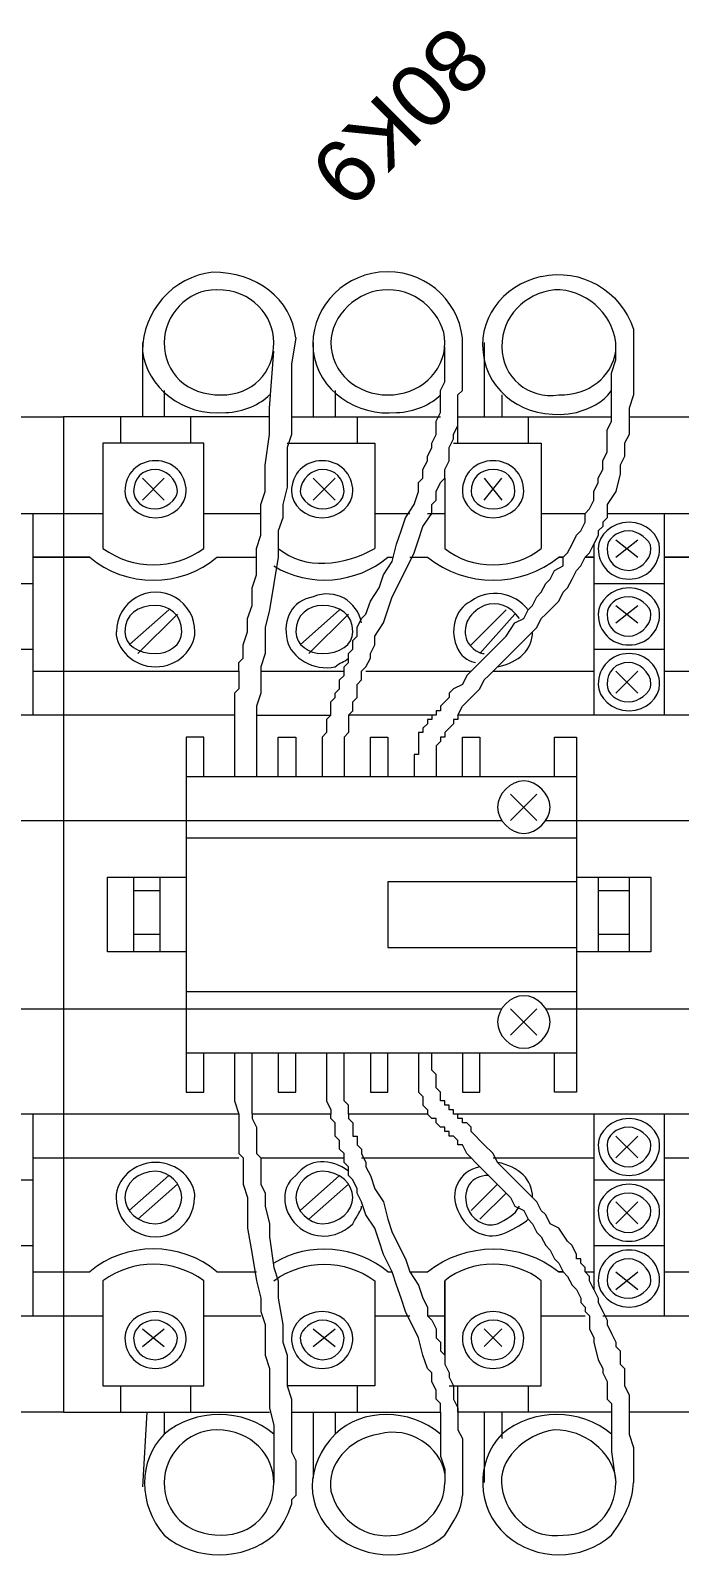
# Model space of a CAD drawing. Header units: millimetres. Extents: x 1004 to 59588, y 686 to 38112.
# Drawn here: x 28085.8 to 28172.8, y 7333.8 to 7539.2 of the extents above; entities that cross this region are included whole.
import ezdxf

# ---------------------------------------------------------------- set-up
doc = ezdxf.new("R2010")
doc.units = ezdxf.units.MM
doc.layers.add('PDF10_Geometry', color=7, linetype='Continuous')
doc.layers.add('PDF10_Text', color=7, linetype='Continuous')
doc.styles.add('PDF Arial', font='arial.ttf')

msp = doc.modelspace()

# ---------------------------------------------------------------- linework, layer by layer
at = {"layer": 'PDF10_Geometry', "lineweight": 0}
for points in [[(28154.28, 7506.2, -0.388482), (28166.63, 7499.14), (28166.63, 7497.96), (28166.63, 7497.37), (28166.63, 7496.78), (28166.63, 7496.2), (28166.63, 7495.61), (28166.63, 7495.02), (28166.63, 7493.84), (28166.63, 7492.67), (28166.63, 7491.49), (28166.63, 7490.31), (28166.05, 7488.55), (28166.05, 7487.37), (28174.87, 7487.37), (28174.87, 7353.84), (28166.05, 7353.84)], [(28154.28, 7474.43), (28160.16, 7474.43), (28160.75, 7475.02), (28161.34, 7476.2), (28161.34, 7477.37), (28161.93, 7478.55), (28161.93, 7479.14), (28162.52, 7480.31), (28162.52, 7481.49), (28163.1, 7482.67), (28163.1, 7483.84), (28163.1, 7484.43), (28163.1, 7485.61), (28163.69, 7486.78), (28163.69, 7487.96), (28163.69, 7489.14), (28163.69, 7489.73), (28163.69, 7490.9), (28163.69, 7493.25), (28164.28, 7495.02), (28164.28, 7497.37, 0.375), (28156.05, 7504.43)], [(28136.63, 7468.55), (28138.99, 7468.55, 0.35), (28156.63, 7468.55)], [(28136.63, 7372.67), (28138.99, 7372.67, -0.35), (28156.63, 7372.67)], [(28118.4, 7371.49, -0.326087), (28131.93, 7371.49), (28131.93, 7357.37), (28120.16, 7357.37)]]:
    msp.add_lwpolyline(points, format="xyb", dxfattribs=at)
for points in [[(28081.93, 7499.14), (28081.93, 7497.96), (28081.93, 7497.37), (28081.93, 7496.78), (28081.93, 7496.2), (28081.93, 7495.61), (28081.93, 7495.02), (28081.93, 7493.84), (28081.93, 7492.67), (28081.93, 7491.49), (28081.93, 7490.31), (28081.93, 7488.55), (28081.34, 7487.37), (28090.16, 7487.37), (28090.16, 7353.84), (28081.34, 7353.84)], [(28100.75, 7497.37), (28100.75, 7487.37)], [(28121.34, 7497.96), (28120.75, 7494.43), (28120.75, 7490.31), (28120.75, 7486.78), (28120.75, 7485.02), (28120.16, 7483.25), (28120.16, 7481.49), (28120.16, 7479.73), (28120.16, 7477.96), (28119.58, 7475.61), (28119.58, 7473.84), (28118.99, 7472.08), (28118.99, 7470.31), (28118.99, 7468.55), (28118.4, 7465.02), (28117.81, 7461.49), (28117.22, 7459.14), (28117.22, 7457.37), (28117.22, 7455.61), (28116.63, 7453.84), (28116.63, 7452.08), (28116.63, 7450.31), (28116.05, 7448.55), (28116.05, 7446.78), (28116.05, 7445.02), (28116.05, 7442.67), (28116.05, 7439.14)], [(28123.69, 7497.37), (28123.69, 7487.37)], [(28144.87, 7453.25), (28144.28, 7452.67), (28143.69, 7451.49), (28142.52, 7450.9), (28141.93, 7450.31), (28141.93, 7449.73), (28141.34, 7449.14), (28140.75, 7448.55), (28140.75, 7447.96), (28140.16, 7447.96), (28140.16, 7447.37), (28139.58, 7447.37), (28128.4, 7447.37), (28128.99, 7447.96), (28128.99, 7448.55), (28128.99, 7449.14), (28129.58, 7449.73), (28129.58, 7450.9), (28129.58, 7451.49), (28130.16, 7452.08), (28130.16, 7453.25), (28130.75, 7453.84), (28131.34, 7455.02), (28131.34, 7455.61), (28131.93, 7456.78), (28131.93, 7457.96), (28133.1, 7459.73), (28133.69, 7461.49), (28134.28, 7463.25), (28136.05, 7466.78), (28137.22, 7469.14), (28137.81, 7470.9), (28138.4, 7472.67), (28139.58, 7474.43), (28139.58, 7475.61), (28140.16, 7476.2), (28140.16, 7477.37), (28140.75, 7478.55), (28141.34, 7479.14), (28141.34, 7480.31), (28141.93, 7481.49), (28141.93, 7482.08), (28141.93, 7483.25), (28142.52, 7484.43), (28142.52, 7485.02), (28143.1, 7486.2), (28143.1, 7487.37), (28143.1, 7487.96), (28143.1, 7489.14), (28143.1, 7490.31), (28143.69, 7490.9), (28143.69, 7492.08), (28143.69, 7494.43), (28143.69, 7496.2), (28143.69, 7497.96)], [(28146.63, 7497.37), (28146.63, 7487.37)], [(28166.63, 7497.96), (28166.63, 7497.96)], [(28086.05, 7453.25), (28090.16, 7453.25), (28113.69, 7453.25), (28113.69, 7454.43), (28114.28, 7455.02), (28114.28, 7456.2), (28114.28, 7456.78), (28114.87, 7458.55), (28114.87, 7460.31), (28115.46, 7462.08), (28115.46, 7464.43), (28116.05, 7466.2), (28116.05, 7467.96), (28116.05, 7469.73), (28116.63, 7471.49), (28116.63, 7473.84), (28116.63, 7475.61), (28117.22, 7477.37), (28117.22, 7480.9), (28117.81, 7485.02), (28117.81, 7488.55), (28118.4, 7496.2)], [(28116.05, 7447.37), (28126.05, 7447.37), (28126.05, 7447.96), (28126.05, 7449.14), (28126.63, 7449.73), (28126.63, 7450.31), (28127.22, 7450.9), (28127.22, 7452.08), (28127.81, 7452.67), (28127.81, 7453.84), (28128.4, 7454.43), (28128.4, 7455.61), (28128.99, 7456.2), (28128.99, 7457.37), (28129.58, 7457.96), (28129.58, 7459.14), (28130.16, 7460.31), (28130.75, 7460.9), (28131.34, 7462.67), (28132.52, 7464.43), (28133.1, 7466.2), (28134.28, 7467.96), (28134.87, 7470.31), (28135.46, 7472.08), (28136.05, 7473.84), (28137.22, 7475.61), (28137.81, 7477.37), (28137.81, 7478.55), (28138.4, 7479.14), (28138.4, 7480.31), (28138.99, 7481.49), (28138.99, 7482.08), (28139.58, 7483.25), (28139.58, 7483.84), (28140.16, 7485.02), (28140.16, 7486.2), (28140.16, 7486.78), (28140.75, 7487.96), (28140.75, 7489.14), (28140.75, 7489.73), (28140.75, 7490.9), (28141.34, 7492.08), (28141.34, 7492.67), (28141.34, 7493.84), (28141.34, 7495.02), (28141.34, 7496.78)], [(28170.75, 7453.25), (28174.87, 7453.25), (28198.4, 7453.25), (28198.4, 7454.43), (28198.4, 7455.02), (28198.99, 7456.2), (28198.99, 7456.78), (28198.99, 7458.55), (28199.58, 7460.31), (28199.58, 7462.08), (28200.16, 7464.43), (28200.16, 7466.2), (28200.75, 7467.96), (28200.75, 7469.73), (28201.34, 7471.49), (28201.34, 7473.84), (28201.34, 7475.61), (28201.34, 7477.37), (28201.93, 7480.9), (28202.52, 7485.02), (28202.52, 7488.55), (28203.1, 7496.2)], [(28103.69, 7490.9), (28103.69, 7487.37)], [(28126.63, 7490.9), (28126.63, 7487.37)], [(28148.99, 7490.31), (28148.99, 7487.37)], [(28081.34, 7487.37), (28081.34, 7486.2), (28081.34, 7485.02), (28081.34, 7483.84), (28080.75, 7482.67), (28080.75, 7482.08), (28080.16, 7480.9), (28080.16, 7479.73), (28079.58, 7477.37), (28078.99, 7475.61), (28078.4, 7474.43), (28090.16, 7474.43), (28095.46, 7474.43)], [(28117.81, 7487.37), (28090.16, 7487.37), (28090.16, 7353.84), (28117.81, 7353.84)], [(28097.81, 7487.37), (28097.81, 7483.84)], [(28107.22, 7487.37), (28107.22, 7483.84)], [(28120.75, 7487.37), (28140.75, 7487.37)], [(28129.58, 7487.37), (28129.58, 7483.84)], [(28143.1, 7483.84), (28143.1, 7487.37), (28163.69, 7487.37)], [(28152.52, 7487.37), (28152.52, 7483.84)], [(28166.05, 7487.37), (28166.05, 7486.2), (28166.05, 7485.02), (28165.46, 7483.84), (28165.46, 7482.67), (28165.46, 7482.08), (28164.87, 7480.9), (28164.87, 7479.73), (28164.28, 7477.37), (28163.1, 7475.61), (28163.1, 7474.43), (28174.87, 7474.43), (28180.16, 7474.43)], [(28120.16, 7483.84), (28131.93, 7483.84), (28131.93, 7469.73)], [(28142.52, 7483.84), (28154.28, 7483.84), (28154.28, 7469.73)], [(28165.46, 7482.67), (28165.46, 7482.67)], [(28100.75, 7476.2), (28103.69, 7479.14)], [(28100.75, 7479.14), (28103.69, 7476.2)], [(28123.69, 7476.2), (28126.63, 7479.14)], [(28123.69, 7479.14), (28126.63, 7476.2)], [(28141.34, 7479.14), (28141.34, 7469.73)], [(28146.63, 7476.2), (28148.99, 7479.14)], [(28146.63, 7479.14), (28148.99, 7476.2)], [(28086.05, 7474.43), (28086.05, 7447.37)], [(28108.99, 7474.43), (28116.63, 7474.43)], [(28130.75, 7453.25), (28144.87, 7453.25), (28146.63, 7455.02), (28149.58, 7457.96), (28150.75, 7459.73), (28151.93, 7460.31), (28152.52, 7461.49), (28153.1, 7462.08), (28153.69, 7463.25), (28154.28, 7463.84), (28154.87, 7465.02), (28155.46, 7465.61), (28156.05, 7466.78), (28157.22, 7467.37), (28157.22, 7468.55), (28156.63, 7468.55), (28157.22, 7468.55), (28157.81, 7469.14), (28158.4, 7470.31), (28158.99, 7471.49), (28159.58, 7472.08), (28160.16, 7473.25), (28160.16, 7474.43)], [(28131.93, 7474.43), (28136.63, 7474.43)], [(28138.99, 7474.43), (28141.34, 7474.43)], [(28163.1, 7474.43), (28163.1, 7473.84), (28162.52, 7473.25), (28162.52, 7472.67), (28161.93, 7472.08), (28161.93, 7471.49), (28161.34, 7470.31), (28161.34, 7447.37)], [(28162.52, 7472.67), (28162.52, 7472.67)], [(28170.75, 7474.43), (28170.75, 7447.37)], [(28164.28, 7470.9), (28167.22, 7468.55)], [(28164.28, 7468.55), (28167.22, 7470.9)], [(28093.69, 7468.55), (28093.69, 7468.55)], [(28095.46, 7469.73), (28095.46, 7469.73)], [(28110.75, 7468.55), (28116.05, 7468.55)], [(28133.69, 7468.55), (28134.28, 7468.55)], [(28174.87, 7447.37), (28143.1, 7447.37), (28143.69, 7448.55), (28144.28, 7449.14), (28145.46, 7450.31), (28146.05, 7450.9), (28146.63, 7452.08), (28147.22, 7452.67), (28148.4, 7453.84), (28149.58, 7455.02), (28153.1, 7458.55), (28153.69, 7459.14), (28154.28, 7460.31), (28154.87, 7460.9), (28156.05, 7462.08), (28156.63, 7462.67), (28157.22, 7463.84), (28157.81, 7464.43), (28158.4, 7465.61), (28158.99, 7466.78), (28159.58, 7467.37), (28160.16, 7468.55), (28161.34, 7468.55), (28160.16, 7468.55), (28160.75, 7469.14), (28161.34, 7470.31)], [(28076.63, 7465.02), (28086.05, 7465.02)], [(28161.34, 7465.02), (28170.75, 7465.02)], [(28098.99, 7456.78), (28104.28, 7461.49)], [(28100.16, 7455.61), (28105.46, 7460.9)], [(28121.93, 7456.78), (28127.22, 7461.49)], [(28123.1, 7455.61), (28128.4, 7460.9)], [(28144.87, 7456.78), (28149.58, 7461.49)], [(28146.05, 7455.61), (28150.75, 7460.9)], [(28164.28, 7462.08), (28167.22, 7459.73)], [(28164.28, 7459.73), (28167.22, 7462.08)], [(28076.63, 7456.2), (28086.05, 7456.2)], [(28161.34, 7456.2), (28170.75, 7456.2)], [(28113.69, 7453.25), (28113.69, 7452.67), (28113.69, 7451.49), (28113.69, 7450.9), (28113.1, 7450.31), (28113.1, 7449.14), (28113.1, 7448.55), (28113.1, 7447.96), (28113.1, 7447.37), (28090.16, 7447.37), (28058.4, 7447.37)], [(28116.63, 7453.25), (28127.81, 7453.25)], [(28147.81, 7453.25), (28161.34, 7453.25)], [(28164.28, 7453.25), (28167.22, 7450.31)], [(28164.28, 7450.31), (28167.22, 7453.25)], [(28127.22, 7450.9), (28127.22, 7450.9)], [(28126.63, 7449.73), (28126.63, 7449.73)], [(28141.34, 7449.14), (28141.34, 7449.14)], [(28113.1, 7447.37), (28113.1, 7445.61), (28113.1, 7445.02), (28113.1, 7444.43), (28113.1, 7443.25), (28113.1, 7442.67), (28113.1, 7442.08), (28113.1, 7440.9), (28113.1, 7440.31), (28113.1, 7439.73), (28113.1, 7439.14)], [(28126.05, 7447.37), (28125.46, 7446.78), (28125.46, 7446.2), (28125.46, 7445.61), (28125.46, 7445.02), (28124.87, 7444.43), (28124.87, 7443.84), (28124.87, 7443.25), (28124.87, 7442.67), (28124.87, 7442.08), (28124.87, 7440.9), (28124.87, 7440.31), (28124.87, 7439.14)], [(28128.4, 7447.37), (28128.4, 7446.2), (28128.4, 7445.61), (28128.4, 7445.02), (28127.81, 7444.43), (28127.81, 7443.84), (28127.81, 7443.25), (28127.81, 7442.67), (28127.81, 7442.08), (28127.81, 7441.49), (28127.81, 7440.31), (28127.81, 7439.14)], [(28139.58, 7447.37), (28139.58, 7446.78), (28138.99, 7446.78), (28138.99, 7446.2), (28138.4, 7445.61), (28138.4, 7445.02), (28137.81, 7445.02), (28137.81, 7444.43), (28137.81, 7443.84), (28137.81, 7443.25), (28137.81, 7442.67), (28137.81, 7442.08), (28137.22, 7442.08), (28137.22, 7441.49), (28137.22, 7440.9), (28137.22, 7440.31), (28137.22, 7439.14)], [(28138.99, 7446.2), (28138.99, 7446.2)], [(28143.1, 7447.37), (28143.1, 7446.78), (28142.52, 7446.78), (28142.52, 7446.2), (28141.93, 7445.61), (28141.34, 7445.02), (28141.34, 7444.43), (28140.75, 7444.43), (28140.75, 7443.84), (28140.16, 7443.25), (28140.16, 7442.67), (28140.16, 7442.08), (28140.16, 7441.49), (28140.16, 7440.9), (28140.16, 7440.31), (28140.16, 7439.14)], [(28108.99, 7439.14), (28108.99, 7444.43), (28106.63, 7444.43), (28106.63, 7396.78), (28108.99, 7396.78), (28108.99, 7402.08)], [(28118.99, 7439.14), (28118.99, 7444.43), (28121.34, 7444.43), (28121.34, 7439.14)], [(28125.46, 7445.61), (28125.46, 7445.61)], [(28125.46, 7445.02), (28125.46, 7445.02)], [(28127.81, 7443.84), (28127.81, 7443.84)], [(28128.4, 7445.02), (28128.4, 7445.02)], [(28131.34, 7439.14), (28131.34, 7444.43), (28133.69, 7444.43), (28133.69, 7439.14)], [(28137.81, 7443.84), (28137.81, 7443.84)], [(28138.4, 7445.61), (28138.4, 7445.61)], [(28140.75, 7443.84), (28140.75, 7443.84)], [(28141.34, 7445.02), (28141.34, 7445.02)], [(28141.93, 7445.61), (28141.93, 7445.61)], [(28143.69, 7439.14), (28143.69, 7444.43), (28146.05, 7444.43), (28146.05, 7439.14)], [(28156.05, 7439.14), (28156.05, 7444.43), (28158.99, 7444.43), (28158.99, 7396.78), (28156.05, 7396.78), (28156.05, 7402.08)], [(28124.87, 7443.25), (28124.87, 7443.25)], [(28140.16, 7443.25), (28140.16, 7443.25)], [(28140.16, 7443.25), (28140.16, 7443.25)], [(28140.16, 7442.67), (28140.16, 7442.67)], [(28140.16, 7442.67), (28140.16, 7442.67)], [(28140.16, 7442.08), (28140.16, 7442.08)], [(28140.16, 7442.08), (28140.16, 7442.08)], [(28106.63, 7439.14), (28158.99, 7439.14)], [(28150.16, 7436.78), (28153.69, 7433.25)], [(28150.16, 7433.25), (28153.69, 7436.78)], [(28070.75, 7433.25), (28090.16, 7433.25), (28148.99, 7433.25)], [(28154.87, 7433.25), (28174.87, 7433.25), (28233.69, 7433.25)], [(28106.63, 7430.9), (28158.99, 7430.9)], [(28106.63, 7415.61), (28096.05, 7415.61), (28096.05, 7425.61), (28106.63, 7425.61)], [(28099.58, 7425.61), (28099.58, 7415.61)], [(28103.1, 7425.61), (28103.1, 7415.61)], [(28158.99, 7425.61), (28168.99, 7425.61), (28168.99, 7415.61), (28158.99, 7415.61)], [(28161.93, 7425.61), (28161.93, 7415.61)], [(28166.05, 7425.61), (28166.05, 7415.61)], [(28099.58, 7423.84), (28103.1, 7423.84)], [(28158.99, 7425.02), (28133.69, 7425.02), (28133.69, 7416.2), (28158.99, 7416.2)], [(28161.93, 7423.84), (28166.05, 7423.84)], [(28099.58, 7417.96), (28103.1, 7417.96)], [(28161.93, 7417.96), (28166.05, 7417.96)], [(28106.63, 7410.31), (28158.99, 7410.31)], [(28070.75, 7407.96), (28090.16, 7407.96), (28148.99, 7407.96)], [(28150.16, 7407.96), (28153.69, 7404.43)], [(28150.16, 7404.43), (28153.69, 7407.96)], [(28154.87, 7407.96), (28174.87, 7407.96), (28233.69, 7407.96)], [(28113.1, 7402.08), (28113.1, 7401.49), (28113.1, 7400.9), (28113.1, 7400.31), (28113.1, 7399.14), (28113.1, 7398.55), (28113.1, 7397.96), (28113.1, 7396.78), (28113.1, 7396.2), (28113.1, 7395.61), (28113.69, 7393.84), (28090.16, 7393.84), (28058.4, 7393.84)], [(28106.63, 7402.08), (28158.99, 7402.08)], [(28125.46, 7402.08), (28125.46, 7400.9), (28125.46, 7400.31), (28125.46, 7399.73), (28125.46, 7399.14), (28125.46, 7398.55), (28125.46, 7397.96), (28125.46, 7397.37), (28125.46, 7396.78), (28125.46, 7396.2), (28125.46, 7395.61), (28126.05, 7394.43), (28126.05, 7393.84), (28115.46, 7393.84), (28115.46, 7394.43), (28115.46, 7395.02), (28115.46, 7395.61), (28115.46, 7396.2), (28115.46, 7396.78), (28115.46, 7397.37), (28115.46, 7397.96), (28115.46, 7399.14), (28115.46, 7400.31), (28115.46, 7402.08)], [(28118.99, 7402.08), (28118.99, 7396.78), (28121.34, 7396.78), (28121.34, 7402.08)], [(28137.81, 7402.08), (28137.81, 7400.9), (28137.81, 7400.31), (28137.81, 7399.73), (28137.81, 7399.14), (28137.81, 7398.55), (28137.81, 7397.96), (28137.81, 7397.37), (28137.81, 7396.78), (28138.4, 7396.2), (28138.4, 7395.61), (28138.4, 7395.02), (28138.99, 7394.43), (28138.99, 7393.84), (28128.4, 7393.84), (28128.4, 7394.43), (28128.4, 7395.02), (28127.81, 7395.61), (28127.81, 7396.2), (28127.81, 7396.78), (28127.81, 7397.37), (28127.81, 7397.96), (28127.81, 7399.14), (28127.81, 7400.31), (28127.81, 7402.08)], [(28131.34, 7402.08), (28131.34, 7396.78), (28133.69, 7396.78), (28133.69, 7402.08)], [(28174.87, 7393.84), (28143.1, 7393.84), (28142.52, 7393.84), (28142.52, 7394.43), (28141.93, 7394.43), (28141.93, 7395.02), (28141.34, 7395.02), (28141.34, 7395.61), (28140.75, 7395.61), (28140.75, 7396.2), (28140.75, 7396.78), (28140.16, 7397.37), (28140.16, 7397.96), (28140.16, 7398.55), (28140.16, 7399.14), (28139.58, 7399.73), (28139.58, 7400.31), (28139.58, 7400.9), (28139.58, 7402.08)], [(28143.69, 7402.08), (28143.69, 7396.78), (28146.05, 7396.78), (28146.05, 7402.08)], [(28137.81, 7399.14), (28137.81, 7399.14)], [(28140.16, 7399.14), (28140.16, 7399.14)], [(28125.46, 7398.55), (28125.46, 7398.55)], [(28125.46, 7397.37), (28125.46, 7397.37)], [(28115.46, 7396.2), (28115.46, 7396.2)], [(28125.46, 7396.2), (28125.46, 7396.2)], [(28128.4, 7395.02), (28128.4, 7395.02)], [(28138.4, 7395.61), (28138.4, 7395.61)], [(28140.75, 7396.2), (28140.75, 7396.2)], [(28140.75, 7396.2), (28140.75, 7396.2)], [(28141.34, 7395.61), (28141.34, 7395.61)], [(28141.34, 7395.61), (28141.34, 7395.61)], [(28141.34, 7395.02), (28141.34, 7395.02)], [(28141.34, 7395.02), (28141.34, 7395.02)], [(28086.05, 7393.84), (28086.05, 7366.78)], [(28113.69, 7393.84), (28113.69, 7392.67), (28113.69, 7392.08), (28113.69, 7390.9), (28113.69, 7390.31), (28113.69, 7389.73), (28113.69, 7388.55), (28114.28, 7387.96), (28114.28, 7386.78), (28114.28, 7386.2), (28114.28, 7385.02), (28114.28, 7384.43), (28114.87, 7382.67), (28114.87, 7380.9), (28114.87, 7378.55), (28115.46, 7375.02), (28116.05, 7371.49), (28116.63, 7369.14), (28116.63, 7367.37), (28117.22, 7365.61), (28117.22, 7363.84), (28117.22, 7361.49), (28117.81, 7359.73), (28117.81, 7357.96), (28117.81, 7356.2), (28117.81, 7354.43), (28118.4, 7352.08), (28118.4, 7348.55), (28118.4, 7344.43)], [(28115.46, 7393.84), (28115.46, 7393.25), (28116.05, 7392.08), (28116.05, 7390.9), (28116.05, 7390.31), (28116.05, 7389.73), (28116.05, 7389.14), (28116.05, 7388.55), (28116.63, 7387.96), (28127.81, 7387.96)], [(28120.75, 7353.84), (28140.75, 7353.84), (28140.75, 7354.43), (28140.75, 7355.02), (28140.16, 7355.61), (28140.16, 7356.2), (28140.16, 7356.78), (28139.58, 7357.96), (28139.58, 7359.14), (28138.99, 7359.73), (28138.4, 7361.49), (28137.81, 7363.84), (28136.05, 7367.37), (28135.46, 7369.14), (28134.87, 7370.9), (28134.28, 7372.67), (28133.1, 7375.02), (28132.52, 7376.78), (28131.93, 7378.55), (28130.75, 7380.31), (28130.16, 7382.08), (28129.58, 7383.25), (28129.58, 7383.84), (28128.99, 7385.02), (28128.4, 7385.61), (28128.4, 7386.78), (28127.81, 7387.37), (28127.81, 7388.55), (28127.22, 7389.14), (28127.22, 7390.31), (28126.63, 7390.9), (28126.63, 7392.08), (28126.63, 7392.67), (28126.05, 7393.25), (28126.05, 7393.84)], [(28126.05, 7393.25), (28126.05, 7393.25)], [(28128.4, 7393.84), (28128.4, 7393.25), (28128.99, 7392.67), (28128.99, 7392.08), (28128.99, 7391.49), (28128.99, 7390.9), (28129.58, 7390.9), (28129.58, 7390.31), (28129.58, 7389.73), (28130.16, 7389.14), (28130.16, 7388.55), (28130.75, 7387.37), (28130.75, 7386.78), (28131.34, 7385.61), (28131.93, 7383.84), (28133.1, 7382.08), (28133.69, 7379.73), (28134.28, 7377.96), (28136.05, 7374.43), (28136.63, 7372.67), (28137.81, 7370.9), (28138.4, 7369.14), (28138.99, 7367.96), (28138.99, 7366.78), (28141.34, 7366.78)], [(28128.4, 7393.84), (28128.4, 7393.84)], [(28128.4, 7393.25), (28128.4, 7393.25)], [(28130.16, 7387.96), (28144.87, 7387.96), (28144.28, 7388.55), (28143.69, 7389.73), (28143.1, 7389.73), (28143.1, 7390.31), (28142.52, 7390.9), (28141.93, 7390.9), (28141.93, 7391.49), (28141.34, 7391.49), (28141.34, 7392.08), (28140.75, 7392.08), (28140.16, 7392.67), (28140.16, 7393.25), (28139.58, 7393.25), (28138.99, 7393.84)], [(28138.99, 7394.43), (28138.99, 7394.43)], [(28139.58, 7393.25), (28139.58, 7393.25)], [(28140.16, 7392.67), (28140.16, 7392.67)], [(28142.52, 7394.43), (28142.52, 7394.43)], [(28142.52, 7394.43), (28142.52, 7394.43)], [(28161.34, 7393.84), (28161.34, 7370.31), (28160.75, 7371.49), (28160.75, 7372.08), (28160.16, 7372.67), (28160.16, 7373.25), (28159.58, 7373.84), (28159.58, 7374.43), (28158.99, 7374.43), (28158.99, 7375.02), (28158.4, 7376.2), (28157.81, 7376.78), (28156.63, 7378.55), (28155.46, 7379.14), (28154.87, 7380.31), (28154.28, 7380.9), (28153.69, 7382.08), (28153.1, 7382.67), (28151.93, 7383.84), (28150.75, 7385.02), (28148.99, 7386.78), (28148.4, 7387.37), (28147.81, 7388.55), (28146.63, 7389.73), (28144.87, 7391.49), (28144.87, 7392.08), (28144.28, 7392.67), (28143.69, 7392.67), (28143.69, 7393.25), (28143.1, 7393.25), (28143.1, 7393.84)], [(28143.1, 7393.84), (28143.1, 7393.84)], [(28170.75, 7387.96), (28174.87, 7387.96), (28198.4, 7387.96), (28198.4, 7388.55), (28198.4, 7389.73), (28198.4, 7390.31), (28198.4, 7390.9), (28198.4, 7392.08), (28198.4, 7392.67), (28197.81, 7393.84)], [(28170.75, 7393.84), (28170.75, 7366.78)], [(28140.75, 7392.08), (28140.75, 7392.08)], [(28164.28, 7390.9), (28167.22, 7387.96)], [(28164.28, 7387.96), (28167.22, 7390.9)], [(28129.58, 7389.73), (28129.58, 7389.73)], [(28130.16, 7388.55), (28130.16, 7388.55)], [(28086.05, 7387.96), (28090.16, 7387.96), (28113.69, 7387.96)], [(28116.63, 7387.96), (28116.63, 7386.78), (28116.63, 7386.2), (28116.63, 7385.02), (28116.63, 7384.43), (28117.22, 7383.25), (28117.22, 7381.49), (28117.81, 7379.14), (28117.81, 7377.37), (28118.4, 7373.25), (28118.99, 7371.49), (28118.99, 7369.14), (28119.58, 7365.61), (28119.58, 7363.25), (28120.16, 7361.49), (28120.16, 7359.14), (28120.16, 7357.37), (28120.75, 7355.61), (28120.75, 7353.25), (28120.75, 7351.49), (28120.75, 7350.31), (28120.75, 7349.14), (28120.75, 7348.55), (28121.34, 7347.37), (28121.34, 7346.2), (28121.34, 7345.61), (28121.34, 7345.02), (28121.34, 7344.43), (28121.34, 7343.84), (28121.34, 7343.25), (28121.34, 7342.67), (28120.75, 7342.08), (28120.75, 7341.49)], [(28146.05, 7379.73), (28149.58, 7383.25), (28146.63, 7386.2), (28145.46, 7387.37), (28144.87, 7387.96)], [(28147.81, 7387.96), (28161.34, 7387.96)], [(28076.63, 7385.02), (28086.05, 7385.02)], [(28098.99, 7380.9), (28104.28, 7385.61)], [(28100.16, 7379.73), (28105.46, 7384.43)], [(28121.93, 7380.9), (28127.22, 7385.61)], [(28123.1, 7379.73), (28128.4, 7384.43)], [(28144.87, 7380.9), (28148.4, 7384.43)], [(28161.34, 7385.02), (28170.75, 7385.02)], [(28149.58, 7383.25), (28150.16, 7382.67), (28150.75, 7381.49), (28151.93, 7380.9), (28152.52, 7379.73), (28153.1, 7379.14), (28153.69, 7377.96), (28154.28, 7377.37), (28154.87, 7376.2), (28155.46, 7375.61), (28156.05, 7374.43), (28156.63, 7373.84), (28157.22, 7372.67), (28156.63, 7372.67), (28157.22, 7372.67), (28157.81, 7372.08), (28158.4, 7370.9), (28158.99, 7370.31), (28159.58, 7369.14), (28159.58, 7368.55), (28160.16, 7367.96), (28160.16, 7367.37), (28160.75, 7366.78), (28160.75, 7366.2), (28160.75, 7365.02), (28161.34, 7363.84), (28161.34, 7363.25), (28161.93, 7360.9), (28162.52, 7359.73), (28162.52, 7359.14), (28163.1, 7357.96), (28163.1, 7356.78), (28163.1, 7355.61), (28163.69, 7355.02), (28163.69, 7353.84), (28143.1, 7353.84), (28143.1, 7357.37)], [(28164.28, 7382.08), (28167.22, 7379.14)], [(28164.28, 7379.14), (28167.22, 7382.08)], [(28076.63, 7376.2), (28086.05, 7376.2)], [(28161.34, 7376.2), (28170.75, 7376.2)], [(28086.05, 7372.67), (28090.16, 7372.67), (28093.69, 7372.67)], [(28110.75, 7372.67), (28116.05, 7372.67)], [(28133.69, 7372.67), (28134.28, 7372.67)], [(28160.16, 7372.67), (28161.34, 7372.67)], [(28160.75, 7372.08), (28160.75, 7372.08)], [(28164.28, 7372.67), (28167.22, 7370.31)], [(28164.28, 7370.31), (28167.22, 7372.67)], [(28170.75, 7372.67), (28174.87, 7372.67), (28178.4, 7372.67)], [(28095.46, 7371.49), (28095.46, 7371.49)], [(28138.99, 7366.78), (28139.58, 7366.2), (28140.16, 7365.02), (28140.16, 7363.84), (28140.75, 7363.25), (28140.75, 7362.08), (28141.34, 7361.49), (28141.34, 7371.49), (28141.34, 7361.49), (28141.34, 7360.31), (28141.93, 7359.14), (28141.93, 7358.55), (28142.52, 7357.37), (28142.52, 7356.2), (28142.52, 7355.61), (28143.1, 7354.43), (28143.1, 7353.25), (28143.1, 7352.67), (28143.1, 7351.49), (28143.69, 7350.31), (28143.69, 7349.14), (28143.69, 7348.55), (28143.69, 7347.37), (28143.69, 7346.2), (28143.69, 7345.61), (28143.69, 7345.02), (28143.69, 7344.43), (28143.69, 7343.84), (28143.69, 7343.25), (28143.69, 7342.67)], [(28141.34, 7371.49), (28141.34, 7371.49)], [(28141.93, 7357.37), (28154.28, 7357.37), (28154.28, 7371.49)], [(28161.34, 7370.31), (28161.93, 7369.14), (28161.93, 7368.55), (28162.52, 7367.37), (28163.1, 7366.2), (28163.1, 7365.61), (28163.69, 7364.43), (28164.28, 7363.25), (28164.28, 7362.67), (28164.87, 7362.08), (28164.87, 7361.49), (28164.87, 7360.9), (28164.87, 7360.31), (28165.46, 7359.73), (28165.46, 7359.14), (28165.46, 7358.55), (28165.46, 7357.37), (28166.05, 7356.2), (28166.05, 7355.02), (28166.05, 7353.25), (28166.05, 7350.9), (28166.63, 7349.14), (28166.63, 7346.78), (28166.63, 7344.43)], [(28077.81, 7366.78), (28090.16, 7366.78), (28095.46, 7366.78)], [(28108.99, 7366.78), (28116.63, 7366.78)], [(28131.93, 7366.78), (28136.63, 7366.78)], [(28154.28, 7366.78), (28160.16, 7366.78)], [(28160.16, 7367.37), (28160.16, 7367.37)], [(28162.52, 7366.78), (28174.87, 7366.78), (28180.16, 7366.78)], [(28100.75, 7365.02), (28103.69, 7362.67)], [(28100.75, 7362.67), (28103.69, 7365.02)], [(28123.69, 7365.02), (28126.63, 7362.67)], [(28123.69, 7362.67), (28126.63, 7365.02)], [(28146.63, 7365.02), (28148.99, 7362.67)], [(28146.63, 7362.67), (28148.99, 7365.02)], [(28097.81, 7357.37), (28097.81, 7353.84)], [(28107.22, 7357.37), (28107.22, 7353.84)], [(28129.58, 7357.37), (28129.58, 7353.84)], [(28140.16, 7356.78), (28140.16, 7356.78)], [(28152.52, 7357.37), (28152.52, 7353.84)], [(28101.34, 7353.84), (28100.75, 7343.84)], [(28103.69, 7353.84), (28103.69, 7350.9)], [(28123.69, 7353.84), (28123.69, 7345.02)], [(28126.63, 7353.84), (28126.63, 7350.9)], [(28140.75, 7353.84), (28140.75, 7353.25), (28140.75, 7352.08), (28140.75, 7350.31), (28140.75, 7347.96), (28141.34, 7346.2), (28141.34, 7344.43)], [(28146.63, 7353.84), (28146.63, 7344.43)], [(28148.99, 7353.84), (28148.99, 7350.31)], [(28163.69, 7353.84), (28163.69, 7352.67), (28163.69, 7351.49), (28163.69, 7350.31), (28163.69, 7348.55), (28164.28, 7344.43)], [(28143.69, 7345.61), (28143.69, 7345.61)], [(28121.34, 7345.02), (28121.34, 7345.02)], [(28143.69, 7343.25), (28143.69, 7343.25)]]:
    msp.add_lwpolyline(points, dxfattribs=at)
for points in [[(28108.99, 7469.73), (28108.99, 7483.84), (28095.46, 7483.84), (28095.46, 7469.73, 0.326087)], [(28095.46, 7371.49), (28095.46, 7357.37), (28108.99, 7357.37), (28108.99, 7371.49, 0.326087)]]:
    msp.add_lwpolyline(points, format="xyb", close=True, dxfattribs=at)
for points in [[(28090.16, 7468.55), (28086.05, 7468.55)], [(28093.69, 7468.55), (28090.16, 7468.55)], [(28174.87, 7468.55), (28170.75, 7468.55)]]:
    msp.add_lwpolyline(points, close=True, dxfattribs=at)
for centre, radius, start, end in [((28102.54, 7458.57), 5.27, 359.7603, 180.2397), ((28102.49, 7382.64), 5.27, 179.7603, 0.2397), ((28156.63, 7345.46), 10.74, 228.8879, 311.1121)]:
    msp.add_arc(centre, radius, start, end, dxfattribs=at)
for points in [[(28110.16, 7506.78), (28104.87, 7506.2), (28100.75, 7501.49), (28100.75, 7496.2)], [(28121.34, 7497.96), (28120.75, 7503.25), (28116.05, 7506.78), (28110.16, 7506.78)], [(28132.52, 7506.78), (28127.22, 7506.2), (28123.1, 7501.49), (28123.69, 7496.2)], [(28143.69, 7497.96), (28143.1, 7503.25), (28138.4, 7507.37), (28132.52, 7506.78)], [(28154.28, 7506.2), (28148.99, 7505.02), (28145.46, 7500.31), (28146.63, 7495.02)], [(28110.75, 7504.43), (28106.63, 7504.43), (28103.69, 7500.9), (28103.69, 7497.37)], [(28118.4, 7497.37), (28118.4, 7500.9), (28115.46, 7504.43), (28110.75, 7504.43)], [(28133.69, 7504.43), (28129.58, 7504.43), (28126.05, 7500.9), (28126.05, 7497.37)], [(28141.34, 7497.37), (28141.34, 7500.9), (28137.81, 7504.43), (28133.69, 7504.43)], [(28156.05, 7504.43), (28151.93, 7503.84), (28148.99, 7500.9), (28148.99, 7496.78)], [(28103.69, 7497.37), (28103.69, 7493.25), (28106.63, 7490.31), (28111.34, 7490.31)], [(28111.34, 7490.31), (28115.46, 7490.31), (28118.4, 7493.25), (28118.4, 7497.37)], [(28126.05, 7497.37), (28126.05, 7493.25), (28129.58, 7490.31), (28133.69, 7490.31)], [(28133.69, 7490.31), (28137.81, 7490.31), (28141.34, 7493.25), (28141.34, 7497.37)], [(28100.75, 7496.2), (28101.34, 7491.49), (28106.05, 7487.37), (28111.93, 7487.96)], [(28123.69, 7496.2), (28124.28, 7490.9), (28129.58, 7487.37), (28134.87, 7487.96)], [(28148.99, 7496.78), (28148.99, 7492.67), (28152.52, 7489.73), (28156.63, 7490.31)], [(28156.63, 7490.31), (28160.75, 7490.31), (28163.69, 7492.67), (28164.28, 7496.2)], [(28146.63, 7495.02), (28147.81, 7489.73), (28153.1, 7486.78), (28158.99, 7487.96)], [(28111.93, 7487.96), (28114.28, 7487.96), (28116.63, 7489.14), (28117.81, 7490.31)], [(28134.87, 7487.96), (28137.22, 7487.96), (28139.58, 7489.14), (28140.75, 7490.31)], [(28158.99, 7487.96), (28160.75, 7488.55), (28162.52, 7489.14), (28163.69, 7490.9)], [(28102.52, 7481.49), (28100.16, 7481.49), (28098.4, 7479.73), (28098.4, 7477.37)], [(28106.63, 7477.37), (28106.63, 7479.73), (28104.87, 7481.49), (28102.52, 7481.49)], [(28124.87, 7481.49), (28122.52, 7481.49), (28120.75, 7479.73), (28120.75, 7477.37)], [(28128.99, 7477.37), (28128.99, 7479.73), (28127.22, 7481.49), (28124.87, 7481.49)], [(28147.81, 7481.49), (28145.46, 7481.49), (28143.69, 7479.73), (28143.69, 7477.37)], [(28151.93, 7477.37), (28151.93, 7479.73), (28150.16, 7481.49), (28147.81, 7481.49)], [(28102.52, 7480.31), (28100.75, 7480.31), (28099.58, 7479.14), (28099.58, 7477.37)], [(28105.46, 7477.37), (28105.46, 7479.14), (28103.69, 7480.31), (28102.52, 7480.31)], [(28124.87, 7480.31), (28123.69, 7480.31), (28121.93, 7479.14), (28121.93, 7477.37)], [(28127.81, 7477.37), (28127.81, 7479.14), (28126.63, 7480.31), (28124.87, 7480.31)], [(28147.81, 7480.31), (28146.05, 7480.31), (28144.87, 7479.14), (28144.87, 7477.37)], [(28150.75, 7477.37), (28150.75, 7479.14), (28149.58, 7480.31), (28147.81, 7480.31)], [(28098.4, 7477.37), (28098.4, 7475.61), (28100.16, 7473.84), (28102.52, 7473.84)], [(28099.58, 7477.37), (28099.58, 7476.2), (28100.75, 7475.02), (28102.52, 7475.02)], [(28102.52, 7475.02), (28103.69, 7475.02), (28105.46, 7476.2), (28105.46, 7477.37)], [(28102.52, 7473.84), (28104.87, 7473.84), (28106.63, 7475.61), (28106.63, 7477.37)], [(28120.75, 7477.37), (28120.75, 7475.61), (28122.52, 7473.84), (28124.87, 7473.84)], [(28121.93, 7477.37), (28121.93, 7476.2), (28123.69, 7475.02), (28124.87, 7475.02)], [(28124.87, 7475.02), (28126.63, 7475.02), (28127.81, 7476.2), (28127.81, 7477.37)], [(28124.87, 7473.84), (28127.22, 7473.84), (28128.99, 7475.61), (28128.99, 7477.37)], [(28143.69, 7477.37), (28143.69, 7475.61), (28145.46, 7473.84), (28147.81, 7473.84)], [(28144.87, 7477.37), (28144.87, 7476.2), (28146.05, 7475.02), (28147.81, 7475.02)], [(28147.81, 7475.02), (28149.58, 7475.02), (28150.75, 7476.2), (28150.75, 7477.37)], [(28147.81, 7473.84), (28150.16, 7473.84), (28151.93, 7475.61), (28151.93, 7477.37)], [(28166.05, 7473.25), (28163.69, 7473.25), (28161.93, 7471.49), (28161.93, 7469.73)], [(28170.16, 7469.73), (28170.16, 7471.49), (28168.4, 7473.25), (28166.05, 7473.25)], [(28166.05, 7472.08), (28164.28, 7472.08), (28163.1, 7470.9), (28163.1, 7469.73)], [(28168.99, 7469.73), (28168.99, 7470.9), (28167.22, 7472.08), (28166.05, 7472.08)], [(28093.69, 7468.55), (28098.4, 7464.43), (28106.05, 7464.43), (28110.75, 7468.55)], [(28118.4, 7467.37), (28123.1, 7464.43), (28129.58, 7465.02), (28133.69, 7468.55)], [(28118.99, 7469.73), (28122.52, 7466.78), (28127.81, 7467.37), (28131.93, 7469.73)], [(28141.34, 7469.73), (28144.87, 7466.78), (28150.75, 7466.78), (28154.28, 7469.73)], [(28161.93, 7469.73), (28161.93, 7467.37), (28163.69, 7465.61), (28166.05, 7465.61)], [(28163.1, 7469.73), (28163.1, 7467.96), (28164.28, 7466.78), (28166.05, 7466.78)], [(28166.05, 7465.61), (28168.4, 7465.61), (28170.16, 7467.37), (28170.16, 7469.73)], [(28166.05, 7466.78), (28167.22, 7466.78), (28168.99, 7467.96), (28168.99, 7469.73)], [(28130.16, 7459.73), (28129.58, 7462.67), (28126.63, 7464.43), (28123.69, 7463.25)], [(28152.52, 7461.49), (28150.75, 7463.84), (28147.22, 7464.43), (28144.87, 7462.67)], [(28166.05, 7464.43), (28163.69, 7464.43), (28161.93, 7462.67), (28161.93, 7460.9)], [(28170.16, 7460.9), (28170.16, 7462.67), (28168.4, 7464.43), (28166.05, 7464.43)], [(28123.69, 7463.25), (28120.75, 7462.67), (28119.58, 7460.31), (28120.16, 7457.37)], [(28144.87, 7462.67), (28142.52, 7461.49), (28141.93, 7458.55), (28143.1, 7456.2)], [(28151.34, 7460.31), (28150.16, 7462.08), (28148.4, 7462.67), (28146.63, 7462.08)], [(28166.05, 7463.25), (28164.28, 7463.25), (28163.1, 7462.08), (28163.1, 7460.9)], [(28168.99, 7460.9), (28168.99, 7462.08), (28167.22, 7463.25), (28166.05, 7463.25)], [(28102.52, 7462.08), (28100.16, 7462.08), (28098.4, 7460.9), (28098.4, 7458.55)], [(28106.05, 7458.55), (28106.05, 7460.9), (28104.28, 7462.08), (28102.52, 7462.08)], [(28124.87, 7462.08), (28123.1, 7462.08), (28121.34, 7460.9), (28121.34, 7458.55)], [(28128.99, 7458.55), (28128.99, 7460.9), (28127.22, 7462.08), (28124.87, 7462.08)], [(28146.63, 7462.08), (28144.28, 7460.9), (28143.69, 7459.14), (28144.28, 7457.37)], [(28161.93, 7460.9), (28161.93, 7458.55), (28163.69, 7456.78), (28166.05, 7456.78)], [(28163.1, 7460.9), (28163.1, 7459.14), (28164.28, 7457.96), (28166.05, 7457.96)], [(28166.05, 7456.78), (28168.4, 7456.78), (28170.16, 7458.55), (28170.16, 7460.9)], [(28166.05, 7457.96), (28167.22, 7457.96), (28168.99, 7459.14), (28168.99, 7460.9)], [(28097.22, 7458.55), (28097.22, 7456.2), (28099.58, 7453.84), (28102.52, 7453.84)], [(28098.4, 7458.55), (28098.4, 7456.78), (28100.16, 7455.61), (28102.52, 7455.61)], [(28102.52, 7455.61), (28104.28, 7455.61), (28106.05, 7456.78), (28106.05, 7458.55)], [(28102.52, 7453.84), (28105.46, 7453.84), (28107.81, 7456.2), (28107.81, 7458.55)], [(28121.34, 7458.55), (28121.34, 7456.78), (28123.1, 7455.61), (28124.87, 7455.61)], [(28124.87, 7455.61), (28127.22, 7455.61), (28128.99, 7456.78), (28128.99, 7458.55)], [(28148.4, 7453.84), (28151.34, 7454.43), (28153.1, 7456.2), (28153.1, 7458.55)], [(28120.16, 7457.37), (28120.75, 7455.02), (28123.69, 7453.25), (28126.63, 7453.84)], [(28143.1, 7456.2), (28143.69, 7455.02), (28144.87, 7454.43), (28145.46, 7454.43)], [(28144.28, 7457.37), (28144.87, 7456.2), (28146.05, 7455.61), (28146.63, 7455.61)], [(28126.63, 7453.84), (28127.22, 7454.43), (28127.81, 7454.43), (28128.4, 7455.02)], [(28166.05, 7455.61), (28163.69, 7455.61), (28161.93, 7453.84), (28161.93, 7451.49)], [(28166.05, 7454.43), (28164.28, 7454.43), (28163.1, 7453.25), (28163.1, 7451.49)], [(28170.16, 7451.49), (28170.16, 7453.84), (28168.4, 7455.61), (28166.05, 7455.61)], [(28168.99, 7451.49), (28168.99, 7453.25), (28167.22, 7454.43), (28166.05, 7454.43)], [(28161.93, 7451.49), (28161.93, 7449.73), (28163.69, 7447.96), (28166.05, 7447.96)], [(28163.1, 7451.49), (28163.1, 7450.31), (28164.28, 7449.14), (28166.05, 7449.14)], [(28166.05, 7447.96), (28168.4, 7447.96), (28170.16, 7449.73), (28170.16, 7451.49)], [(28166.05, 7449.14), (28167.22, 7449.14), (28168.99, 7450.31), (28168.99, 7451.49)], [(28151.93, 7438.55), (28150.16, 7438.55), (28148.4, 7436.78), (28148.4, 7435.02)], [(28155.46, 7435.02), (28155.46, 7436.78), (28153.69, 7438.55), (28151.93, 7438.55)], [(28148.4, 7435.02), (28148.4, 7433.25), (28150.16, 7431.49), (28151.93, 7431.49)], [(28151.93, 7431.49), (28153.69, 7431.49), (28155.46, 7433.25), (28155.46, 7435.02)], [(28151.93, 7409.73), (28150.16, 7409.73), (28148.4, 7407.96), (28148.4, 7406.2)], [(28155.46, 7406.2), (28155.46, 7407.96), (28153.69, 7409.73), (28151.93, 7409.73)], [(28148.4, 7406.2), (28148.4, 7404.43), (28150.16, 7402.67), (28151.93, 7402.67)], [(28151.93, 7402.67), (28153.69, 7402.67), (28155.46, 7404.43), (28155.46, 7406.2)], [(28166.05, 7393.25), (28163.69, 7393.25), (28161.93, 7391.49), (28161.93, 7389.73)], [(28170.16, 7389.73), (28170.16, 7391.49), (28168.4, 7393.25), (28166.05, 7393.25)], [(28166.05, 7392.08), (28164.28, 7392.08), (28163.1, 7390.9), (28163.1, 7389.73)], [(28168.99, 7389.73), (28168.99, 7390.9), (28167.22, 7392.08), (28166.05, 7392.08)], [(28161.93, 7389.73), (28161.93, 7387.37), (28163.69, 7385.61), (28166.05, 7385.61)], [(28163.1, 7389.73), (28163.1, 7387.96), (28164.28, 7386.78), (28166.05, 7386.78)], [(28166.05, 7385.61), (28168.4, 7385.61), (28170.16, 7387.37), (28170.16, 7389.73)], [(28166.05, 7386.78), (28167.22, 7386.78), (28168.99, 7387.96), (28168.99, 7389.73)], [(28102.52, 7387.37), (28099.58, 7387.37), (28097.22, 7385.02), (28097.22, 7382.67)], [(28107.81, 7382.67), (28107.81, 7385.02), (28105.46, 7387.37), (28102.52, 7387.37)], [(28128.4, 7386.2), (28126.05, 7387.96), (28123.1, 7387.96), (28121.34, 7385.61)], [(28146.05, 7386.78), (28143.1, 7386.2), (28141.93, 7383.25), (28143.1, 7380.9)], [(28153.1, 7382.67), (28153.1, 7385.02), (28151.34, 7386.78), (28148.4, 7387.37)], [(28102.52, 7386.2), (28100.16, 7386.2), (28098.4, 7384.43), (28098.4, 7382.67)], [(28106.05, 7382.67), (28106.05, 7384.43), (28104.28, 7386.2), (28102.52, 7386.2)], [(28121.34, 7385.61), (28118.99, 7383.84), (28119.58, 7380.31), (28121.93, 7378.55)], [(28124.87, 7386.2), (28123.1, 7386.2), (28121.34, 7384.43), (28121.34, 7382.67)], [(28128.99, 7382.67), (28128.99, 7384.43), (28127.22, 7386.2), (28124.87, 7386.2)], [(28147.22, 7385.61), (28144.87, 7385.61), (28143.69, 7383.84), (28144.28, 7381.49)], [(28166.05, 7384.43), (28163.69, 7384.43), (28161.93, 7382.67), (28161.93, 7380.9)], [(28170.16, 7380.9), (28170.16, 7382.67), (28168.4, 7384.43), (28166.05, 7384.43)], [(28098.4, 7382.67), (28098.4, 7380.9), (28100.16, 7379.14), (28102.52, 7379.14)], [(28102.52, 7379.14), (28104.28, 7379.14), (28106.05, 7380.9), (28106.05, 7382.67)], [(28121.34, 7382.67), (28121.34, 7380.9), (28123.1, 7379.14), (28124.87, 7379.14)], [(28124.87, 7379.14), (28127.22, 7379.14), (28128.99, 7380.9), (28128.99, 7382.67)], [(28166.05, 7383.25), (28164.28, 7383.25), (28163.1, 7382.08), (28163.1, 7380.9)], [(28168.99, 7380.9), (28168.99, 7382.08), (28167.22, 7383.25), (28166.05, 7383.25)], [(28128.99, 7379.14), (28129.58, 7380.31), (28130.16, 7380.9), (28130.16, 7381.49)], [(28143.1, 7380.9), (28144.28, 7377.96), (28147.22, 7376.78), (28149.58, 7377.96)], [(28144.28, 7381.49), (28144.87, 7379.73), (28146.63, 7378.55), (28148.4, 7379.14)], [(28148.4, 7379.14), (28149.58, 7379.73), (28150.75, 7380.31), (28151.34, 7381.49)], [(28161.93, 7380.9), (28161.93, 7378.55), (28163.69, 7376.78), (28166.05, 7376.78)], [(28163.1, 7380.9), (28163.1, 7379.14), (28164.28, 7377.96), (28166.05, 7377.96)], [(28166.05, 7376.78), (28168.4, 7376.78), (28170.16, 7378.55), (28170.16, 7380.9)], [(28166.05, 7377.96), (28167.22, 7377.96), (28168.99, 7379.14), (28168.99, 7380.9)], [(28121.93, 7378.55), (28124.28, 7376.78), (28127.22, 7377.37), (28128.99, 7379.14)], [(28149.58, 7377.96), (28150.75, 7378.55), (28151.93, 7379.14), (28152.52, 7379.73)], [(28110.75, 7372.67), (28106.05, 7376.78), (28098.4, 7376.78), (28093.69, 7372.67)], [(28133.69, 7372.67), (28129.58, 7376.2), (28123.1, 7376.78), (28118.4, 7373.84)], [(28154.28, 7371.49), (28150.75, 7374.43), (28144.87, 7374.43), (28141.34, 7371.49)], [(28166.05, 7375.61), (28163.69, 7375.61), (28161.93, 7373.84), (28161.93, 7371.49)], [(28166.05, 7374.43), (28164.28, 7374.43), (28163.1, 7373.25), (28163.1, 7371.49)], [(28170.16, 7371.49), (28170.16, 7373.84), (28168.4, 7375.61), (28166.05, 7375.61)], [(28168.99, 7371.49), (28168.99, 7373.25), (28167.22, 7374.43), (28166.05, 7374.43)], [(28161.93, 7371.49), (28161.93, 7369.73), (28163.69, 7367.96), (28166.05, 7367.96)], [(28163.1, 7371.49), (28163.1, 7370.31), (28164.28, 7369.14), (28166.05, 7369.14)], [(28166.05, 7367.96), (28168.4, 7367.96), (28170.16, 7369.73), (28170.16, 7371.49)], [(28166.05, 7369.14), (28167.22, 7369.14), (28168.99, 7370.31), (28168.99, 7371.49)], [(28102.52, 7367.37), (28100.16, 7367.37), (28098.4, 7365.61), (28098.4, 7363.84)], [(28102.52, 7366.2), (28100.75, 7366.2), (28099.58, 7365.02), (28099.58, 7363.84)], [(28106.63, 7363.84), (28106.63, 7365.61), (28104.87, 7367.37), (28102.52, 7367.37)], [(28105.46, 7363.84), (28105.46, 7365.02), (28103.69, 7366.2), (28102.52, 7366.2)], [(28124.87, 7367.37), (28122.52, 7367.37), (28120.75, 7365.61), (28120.75, 7363.84)], [(28124.87, 7366.2), (28123.69, 7366.2), (28121.93, 7365.02), (28121.93, 7363.84)], [(28128.99, 7363.84), (28128.99, 7365.61), (28127.22, 7367.37), (28124.87, 7367.37)], [(28127.81, 7363.84), (28127.81, 7365.02), (28126.63, 7366.2), (28124.87, 7366.2)], [(28147.81, 7367.37), (28145.46, 7367.37), (28143.69, 7365.61), (28143.69, 7363.84)], [(28147.81, 7366.2), (28146.05, 7366.2), (28144.87, 7365.02), (28144.87, 7363.84)], [(28151.93, 7363.84), (28151.93, 7365.61), (28150.16, 7367.37), (28147.81, 7367.37)], [(28150.75, 7363.84), (28150.75, 7365.02), (28149.58, 7366.2), (28147.81, 7366.2)], [(28098.4, 7363.84), (28098.4, 7361.49), (28100.16, 7359.73), (28102.52, 7359.73)], [(28099.58, 7363.84), (28099.58, 7362.08), (28100.75, 7360.9), (28102.52, 7360.9)], [(28102.52, 7360.9), (28103.69, 7360.9), (28105.46, 7362.08), (28105.46, 7363.84)], [(28102.52, 7359.73), (28104.87, 7359.73), (28106.63, 7361.49), (28106.63, 7363.84)], [(28120.75, 7363.84), (28120.75, 7361.49), (28122.52, 7359.73), (28124.87, 7359.73)], [(28121.93, 7363.84), (28121.93, 7362.08), (28123.69, 7360.9), (28124.87, 7360.9)], [(28124.87, 7360.9), (28126.63, 7360.9), (28127.81, 7362.08), (28127.81, 7363.84)], [(28124.87, 7359.73), (28127.22, 7359.73), (28128.99, 7361.49), (28128.99, 7363.84)], [(28143.69, 7363.84), (28143.69, 7361.49), (28145.46, 7359.73), (28147.81, 7359.73)], [(28144.87, 7363.84), (28144.87, 7362.08), (28146.05, 7360.9), (28147.81, 7360.9)], [(28147.81, 7360.9), (28149.58, 7360.9), (28150.75, 7362.08), (28150.75, 7363.84)], [(28147.81, 7359.73), (28150.16, 7359.73), (28151.93, 7361.49), (28151.93, 7363.84)], [(28118.4, 7350.9), (28114.28, 7354.43), (28107.81, 7354.43), (28103.69, 7350.9)], [(28140.75, 7350.9), (28136.63, 7354.43), (28130.16, 7354.43), (28126.63, 7350.9)], [(28163.69, 7350.9), (28159.58, 7354.43), (28153.1, 7354.43), (28148.99, 7350.9)], [(28110.75, 7351.49), (28106.63, 7351.49), (28103.69, 7347.96), (28103.69, 7344.43)], [(28118.4, 7344.43), (28118.4, 7347.96), (28115.46, 7351.49), (28110.75, 7351.49)], [(28141.34, 7345.61), (28140.75, 7349.14), (28136.63, 7352.08), (28132.52, 7350.9)], [(28156.05, 7351.49), (28151.93, 7350.9), (28148.4, 7347.37), (28148.99, 7343.84)], [(28164.28, 7345.02), (28163.69, 7348.55), (28160.16, 7351.49), (28156.05, 7351.49)], [(28103.69, 7350.9), (28100.16, 7347.37), (28100.16, 7341.49), (28103.69, 7337.37)], [(28126.63, 7350.9), (28122.52, 7346.78), (28122.52, 7340.9), (28126.63, 7337.37)], [(28132.52, 7350.9), (28128.4, 7350.31), (28125.46, 7346.78), (28126.05, 7343.25)], [(28148.99, 7350.9), (28145.46, 7347.37), (28145.46, 7340.9), (28149.58, 7337.37)], [(28103.69, 7344.43), (28103.69, 7340.31), (28106.63, 7337.37), (28111.34, 7337.37)], [(28111.34, 7337.37), (28115.46, 7337.37), (28118.4, 7340.31), (28118.4, 7344.43)], [(28126.05, 7343.25), (28127.22, 7339.14), (28130.75, 7336.78), (28134.87, 7337.37)], [(28134.87, 7337.37), (28138.4, 7337.96), (28141.34, 7340.9), (28141.34, 7344.43)], [(28148.99, 7343.84), (28149.58, 7339.73), (28153.1, 7336.78), (28157.22, 7337.37)], [(28157.22, 7337.37), (28161.34, 7337.37), (28164.28, 7340.31), (28164.28, 7344.43)], [(28163.69, 7337.37), (28165.46, 7339.73), (28166.63, 7342.08), (28166.63, 7344.43)], [(28118.4, 7337.37), (28119.58, 7338.55), (28120.16, 7339.73), (28120.75, 7341.49)], [(28141.34, 7337.37), (28142.52, 7339.14), (28143.69, 7340.9), (28143.69, 7342.67)], [(28103.69, 7337.37), (28107.81, 7333.84), (28114.28, 7333.84), (28118.4, 7337.37)], [(28126.63, 7337.37), (28130.75, 7333.84), (28137.22, 7333.84), (28141.34, 7337.37)]]:
    msp.add_open_spline(points, degree=3, dxfattribs=at)

# ---------------------------------------------------------------- texts
at = {"layer": 'PDF10_Text', "insert": (28142.05, 7540.45), "char_height": 8.421, "attachment_point": 7, "rotation": 225, "style": 'PDF Arial'}
msp.add_mtext('80K9', dxfattribs=at)

doc.saveas('drawing.dxf')
